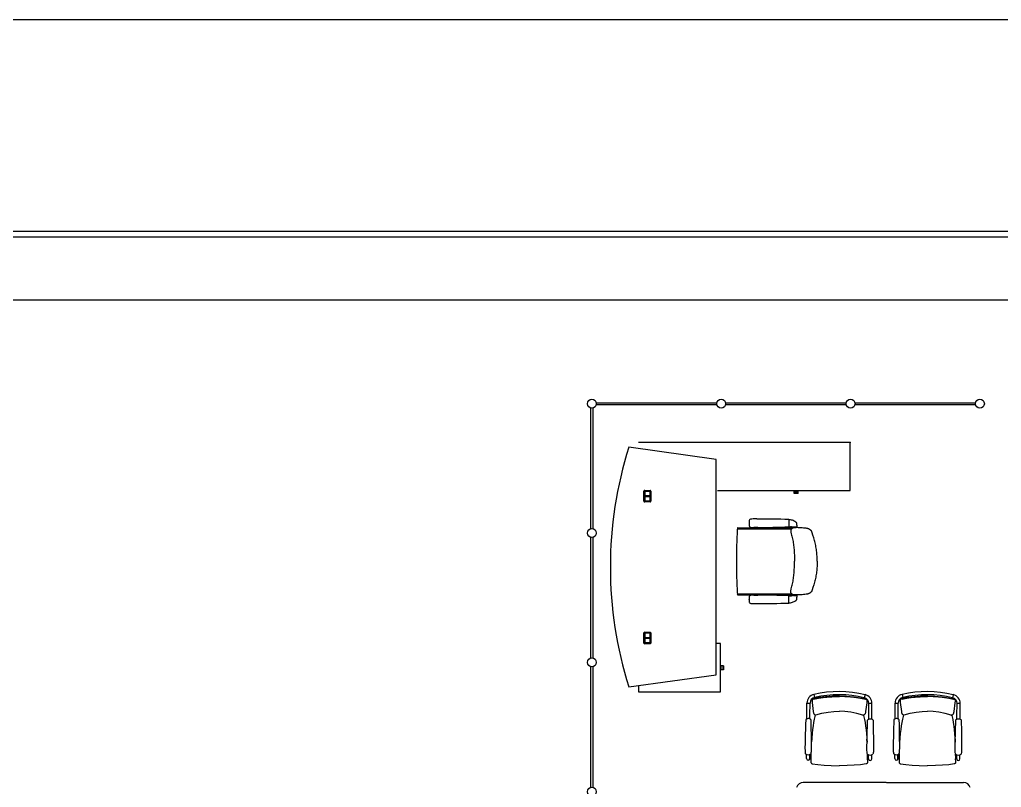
# Model space of a CAD drawing. Header units: millimetres. Extents: x 391350 to 515311, y -283575 to -199845.
# Drawn here: x 500253 to 508603, y -211180 to -204650 of the extents above; entities that cross this region are included whole.
import ezdxf

# ---------------------------------------------------------------- set-up
doc = ezdxf.new("R2010")
doc.units = ezdxf.units.MM
doc.layers.add('Evac_Occupant', color=183, linetype='Continuous')

msp = doc.modelspace()

# ---------------------------------------------------------------- linework, layer by layer
at = {"color": 0}
for p, q in [((510555.6, -206451.5), (487933.6, -206451.5)), ((510555.6, -206501.5), (456688.9, -206501.5)), ((505111.3, -208979.2), (505111.3, -207954.2)), ((505128.3, -207954.2), (505128.3, -208979.2)), ((505157.3, -207908.2), (506182.3, -207908.2)), ((506182.3, -207925.2), (505157.3, -207925.2)), ((506257.3, -207908.2), (507282.3, -207908.2)), ((507282.3, -207925.2), (506257.3, -207925.2)), ((507357.3, -207908.2), (508382.3, -207908.2)), ((508382.3, -207925.2), (507357.3, -207925.2)), ((506177, -208391.5), (505433.9, -208287.1)), ((507317, -208245.5), (505517, -208245.5)), ((507317, -208655.5), (507317, -208245.5)), ((506177, -210221.5), (506177, -208391.5)), ((505563, -208746.5), (505563, -208660.5)), ((505569, -208654.5), (505615, -208654.5)), ((505569, -208662.5), (505569, -208744.5)), ((505569.5, -208662.5), (505569.5, -208703.3)), ((505614.5, -208701.3), (505569.5, -208701.3)), ((505614.5, -208703.3), (505569.5, -208703.3)), ((505569.5, -208703.8), (505614.5, -208703.8)), ((505569.5, -208744.5), (505569.5, -208703.8)), ((505569.5, -208705.8), (505614.5, -208705.8)), ((505613, -208660.5), (505571, -208660.5)), ((505571, -208661), (505613, -208661)), ((505614.5, -208662.5), (505614.5, -208703.3)), ((505614.5, -208703.8), (505614.5, -208744.5)), ((505615, -208744.5), (505615, -208662.5)), ((505621, -208660.5), (505621, -208746.5)), ((506187.3, -208655.5), (507317, -208655.5)), ((506840.5, -208668.5), (506840.5, -208655.5)), ((506874.5, -208668.5), (506840.5, -208668.5)), ((506840.6, -208680.5), (506840.6, -208668.5)), ((506874.4, -208680.5), (506840.6, -208680.5)), ((506874.4, -208680.5), (506874.4, -208668.5)), ((506874.5, -208668.5), (506874.5, -208655.5)), ((505615, -208752.5), (505569, -208752.5)), ((505613, -208746), (505571, -208746)), ((505571, -208746.5), (505613, -208746.5)), ((506358.8, -208974.2), (506362.3, -208981.4)), ((506360.6, -208971.3), (506495.1, -208971.3)), ((506363.5, -208981.3), (506818.1, -208981.3)), ((506456.4, -208933.3, -0.1), (506456.4, -208932.3, -0.1)), ((506456.4, -208933.3, -0.1), (506456.4, -208934.3, -0.1)), ((506498.7, -208969.9), (506498.7, -208969.8)), ((506502.3, -208968.3), (506528.1, -208968.3)), ((506531.7, -208969.9), (506531.7, -208969.8)), ((506535.3, -208971.3), (506825.6, -208971.3)), ((506796.2, -208903.2, -0.1), (506796.2, -208963.5, -0.1)), ((506796.2, -208903.3, -0.1), (506799.1, -208903.3, -0.1)), ((506796.2, -208963.3, -0.1), (506809.9, -208963.3, -0.1)), ((506864.6, -208967.3, -0.1), (506826.2, -208967.3, -0.1)), ((506831.2, -208967.3, -0.1), (506836.2, -208970.3, -0.1)), ((506836.2, -208967.3, -0.1), (506856.2, -208967.3, -0.1)), ((506836.2, -208970.3, -0.1), (506839.2, -208970.3, -0.1)), ((506840.2, -208967.3, -0.1), (506838.4, -208967.3, -0.1)), ((506839.2, -208970.3, -0.1), (506853.2, -208970.3, -0.1)), ((506852.4, -208967.3, -0.1), (506840.2, -208967.3, -0.1)), ((506852.2, -208967.3, -0.1), (506853.9, -208967.3, -0.1)), ((506853.2, -208970.3, -0.1), (506856.2, -208970.3, -0.1)), ((506861.2, -208967.3, -0.1), (506856.2, -208970.3, -0.1)), ((505111.3, -210079.2), (505111.3, -209054.2)), ((505128.3, -209054.2), (505128.3, -210079.2)), ((507036.4, -209257.2), (507036.4, -209257.4)), ((507036.4, -209257.4), (507036.4, -209257.2)), ((506358.8, -209540.5), (506362.3, -209533.2)), ((506360.6, -209543.3), (506495.1, -209543.3)), ((506363.5, -209533.3), (506818.1, -209533.3)), ((506498.7, -209544.8), (506498.7, -209544.9)), ((506502.3, -209546.3), (506528.1, -209546.3)), ((506531.7, -209544.8), (506531.7, -209544.9)), ((506535.3, -209543.3), (506825.6, -209543.3)), ((506796.2, -209611.5, -0.1), (506796.2, -209551.1, -0.1)), ((506796.2, -209551.3, -0.1), (506809.9, -209551.3, -0.1)), ((506864.6, -209547.3, -0.1), (506826.2, -209547.3, -0.1)), ((506831.2, -209547.3, -0.1), (506836.2, -209544.3, -0.1)), ((506836.2, -209544.3, -0.1), (506839.2, -209544.3, -0.1)), ((506836.2, -209547.3, -0.1), (506856.2, -209547.3, -0.1)), ((506840.2, -209547.3, -0.1), (506838.4, -209547.3, -0.1)), ((506839.2, -209544.3, -0.1), (506853.2, -209544.3, -0.1)), ((506852.4, -209547.3, -0.1), (506840.2, -209547.3, -0.1)), ((506852.2, -209547.3, -0.1), (506853.9, -209547.3, -0.1)), ((506853.2, -209544.3, -0.1), (506856.2, -209544.3, -0.1)), ((506861.2, -209547.3, -0.1), (506856.2, -209544.3, -0.1)), ((506456.4, -209581.3, -0.1), (506456.4, -209580.3, -0.1)), ((506456.4, -209581.3, -0.1), (506456.4, -209582.3, -0.1)), ((506796.2, -209611.3, -0.1), (506799.1, -209611.3, -0.1)), ((505563, -209952.5), (505563, -209866.5)), ((505569, -209860.5), (505615, -209860.5)), ((505569, -209868.5), (505569, -209950.5)), ((505569.5, -209868.5), (505569.5, -209909.3)), ((505613, -209866.5), (505571, -209866.5)), ((505571, -209867), (505613, -209867)), ((505614.5, -209868.5), (505614.5, -209909.3)), ((505615, -209950.5), (505615, -209868.5)), ((505621, -209866.5), (505621, -209952.5)), ((505615, -209958.5), (505569, -209958.5)), ((505614.5, -209907.3), (505569.5, -209907.3)), ((505614.5, -209909.3), (505569.5, -209909.3)), ((505569.5, -209909.8), (505614.5, -209909.8)), ((505569.5, -209950.5), (505569.5, -209909.8)), ((505569.5, -209911.8), (505614.5, -209911.8)), ((505613, -209952), (505571, -209952)), ((505571, -209952.5), (505613, -209952.5)), ((505614.5, -209909.8), (505614.5, -209950.5)), ((506214, -209956.5), (506177, -209956.5)), ((506214, -210367.5), (506214, -209956.5)), ((505111.3, -211179.2), (505111.3, -210154.2)), ((505128.3, -210154.2), (505128.3, -211179.2)), ((506226.5, -210145), (506214, -210145)), ((506226.5, -210145), (506226.5, -210179)), ((506238.5, -210145.1), (506226.5, -210145.1)), ((506238.5, -210145.1), (506238.5, -210178.9)), ((505433.9, -210326), (506177, -210221.5)), ((506226.5, -210179), (506214, -210179)), ((506238.5, -210178.9), (506226.5, -210178.9)), ((505517, -210314.3), (505517, -210367.5)), ((505517, -210367.5), (506214, -210367.5)), ((507008.4, -210389.4, 0.3), (507014.3, -210415.4, 0.3)), ((507443.2, -210391.5, 0.3), (507437.1, -210417.4, 0.3)), ((507758.4, -210389.4, 0.3), (507764.3, -210415.4, 0.3)), ((508193.2, -210391.5, 0.3), (508187.1, -210417.4, 0.3)), ((506948, -210597.5, 0.3), (506948.6, -210463.8, 0.3)), ((506948.6, -210463.8, 0.3), (506975.3, -210464, 0.3)), ((506974.8, -210565.8, 0.3), (506975.3, -210464, 0.3)), ((506992.7, -210434.4, 0.3), (506992.3, -210443.4, 0.3)), ((506993.3, -210432.2, 0.3), (506992.7, -210434, 0.3)), ((506992.7, -210434, 0.3), (506992.7, -210434.4, 0.3)), ((506994.3, -210430.7, 0.3), (506993.3, -210432.2, 0.3)), ((506995.7, -210429.5, 0.3), (506994.3, -210430.7, 0.3)), ((507004.6, -210426, 0.3), (507004.6, -210426, 0.3)), ((507446.7, -210428.1, 0.3), (507446.7, -210428.1, 0.3)), ((507455.5, -210431.7, 0.3), (507456.9, -210432.9, 0.3)), ((507456.9, -210432.9, 0.3), (507458, -210434.4, 0.3)), ((507458, -210434.4, 0.3), (507458.5, -210436.2, 0.3)), ((507458.5, -210436.2, 0.3), (507458.5, -210436.6, 0.3)), ((507458.5, -210436.6, 0.3), (507458.8, -210445.6, 0.3)), ((507475.1, -210568.1, 0.3), (507475.6, -210466.3, 0.3)), ((507502.3, -210466.5, 0.3), (507475.6, -210466.3, 0.3)), ((507501.7, -210600.1, 0.3), (507502.3, -210466.5, 0.3)), ((507698, -210597.5, 0.3), (507698.6, -210463.8, 0.3)), ((507698.6, -210463.8, 0.3), (507725.3, -210464, 0.3)), ((507724.8, -210565.8, 0.3), (507725.3, -210464, 0.3)), ((507742.7, -210434.4, 0.3), (507742.3, -210443.4, 0.3)), ((507743.3, -210432.2, 0.3), (507742.7, -210434, 0.3)), ((507742.7, -210434, 0.3), (507742.7, -210434.4, 0.3)), ((507744.3, -210430.7, 0.3), (507743.3, -210432.2, 0.3)), ((507745.7, -210429.5, 0.3), (507744.3, -210430.7, 0.3)), ((507754.6, -210426, 0.3), (507754.6, -210426, 0.3)), ((508196.7, -210428.1, 0.3), (508196.7, -210428.1, 0.3)), ((508205.5, -210431.7, 0.3), (508206.9, -210432.9, 0.3)), ((508206.9, -210432.9, 0.3), (508208, -210434.4, 0.3)), ((508208, -210434.4, 0.3), (508208.5, -210436.2, 0.3)), ((508208.5, -210436.2, 0.3), (508208.5, -210436.6, 0.3)), ((508208.5, -210436.6, 0.3), (508208.8, -210445.6, 0.3)), ((508225.1, -210568.1, 0.3), (508225.6, -210466.3, 0.3)), ((508252.3, -210466.5, 0.3), (508225.6, -210466.3, 0.3)), ((508251.7, -210600.1, 0.3), (508252.3, -210466.5, 0.3)), ((506974.7, -210597.6, 0.3), (506974.8, -210565.8, 0.3)), ((507018.9, -210566.2, 0.3), (507019.1, -210565.5, 0.3)), ((507019.6, -210563.4, 0.3), (507019.1, -210565.5, 0.3)), ((507025.3, -210563.2, 0.3), (507025.3, -210563.2, 0.3)), ((507424.7, -210565.1, 0.3), (507424.7, -210565.1, 0.3)), ((507430.3, -210565.4, 0.3), (507430.9, -210567.5, 0.3)), ((507431, -210568.2, 0.3), (507430.9, -210567.5, 0.3)), ((507475, -210600, 0.3), (507475.1, -210568.1, 0.3)), ((507724.7, -210597.6, 0.3), (507724.8, -210565.8, 0.3)), ((507768.9, -210566.2, 0.3), (507769.1, -210565.5, 0.3)), ((507769.6, -210563.4, 0.3), (507769.1, -210565.5, 0.3)), ((507775.3, -210563.2, 0.3), (507775.3, -210563.2, 0.3)), ((508174.7, -210565.1, 0.3), (508174.7, -210565.1, 0.3)), ((508180.3, -210565.4, 0.3), (508180.9, -210567.5, 0.3)), ((508181, -210568.2, 0.3), (508180.9, -210567.5, 0.3)), ((508225, -210600, 0.3), (508225.1, -210568.1, 0.3)), ((506942.5, -210600.4, 0.3), (506942.5, -210600.4, 0.3)), ((506980.1, -210600.6, 0.3), (506980.1, -210600.6, 0.3)), ((507469.5, -210603, 0.3), (507469.5, -210603, 0.3)), ((507507.1, -210603.1, 0.3), (507507.1, -210603.1, 0.3)), ((507692.5, -210600.4, 0.3), (507692.5, -210600.4, 0.3)), ((507730.1, -210600.6, 0.3), (507730.1, -210600.6, 0.3)), ((508219.5, -210603, 0.3), (508219.5, -210603, 0.3)), ((508257.1, -210603.1, 0.3), (508257.1, -210603.1, 0.3)), ((506989.3, -210767.3, 0.3), (506987.6, -210792.3, 0.3)), ((507458.8, -210769.6, 0.3), (507460.2, -210794.5, 0.3)), ((507739.3, -210767.3, 0.3), (507737.6, -210792.3, 0.3)), ((508208.8, -210769.6, 0.3), (508210.2, -210794.5, 0.3)), ((506946.4, -210935.7, 0.3), (506946.5, -210900.3, 0.3)), ((506973.1, -210935.8, 0.3), (506973.2, -210900.4, 0.3)), ((507473.4, -210938.2, 0.3), (507473.5, -210902.8, 0.3)), ((507500.1, -210938.3, 0.3), (507500.2, -210902.9, 0.3)), ((507696.4, -210935.7, 0.3), (507696.5, -210900.3, 0.3)), ((507723.1, -210935.8, 0.3), (507723.2, -210900.4, 0.3)), ((508223.4, -210938.2, 0.3), (508223.5, -210902.8, 0.3)), ((508250.1, -210938.3, 0.3), (508250.2, -210902.9, 0.3)), ((506982.6, -210926.8, 0.3), (506982.6, -210942.8, 0.3)), ((506982.6, -210942.7, 0.3), (506982.6, -210949.9, 0.3)), ((506982.6, -210942.8, 0.3), (506982.6, -210944.1, 0.3)), ((506982.6, -210944.1, 0.3), (506982.6, -210950.4, 0.3)), ((506982.6, -210950.4, 0.3), (506982.6, -210954.8, 0.3)), ((506993.7, -210978.6, 0.3), (506993.7, -210978.6, 0.3)), ((507452.4, -210980.8, 0.3), (507452.4, -210980.8, 0.3)), ((507463.7, -210952.7, 0.3), (507463.6, -210957.1, 0.3)), ((507463.8, -210944.9, 0.3), (507463.7, -210952.2, 0.3)), ((507463.8, -210946.4, 0.3), (507463.7, -210952.7, 0.3)), ((507463.9, -210929, 0.3), (507463.8, -210945.1, 0.3)), ((507463.8, -210945.1, 0.3), (507463.8, -210946.4, 0.3)), ((507732.6, -210926.8, 0.3), (507732.6, -210942.8, 0.3)), ((507732.6, -210942.7, 0.3), (507732.6, -210949.9, 0.3)), ((507732.6, -210942.8, 0.3), (507732.6, -210944.1, 0.3)), ((507732.6, -210944.1, 0.3), (507732.6, -210950.4, 0.3)), ((507732.6, -210950.4, 0.3), (507732.6, -210954.8, 0.3)), ((507743.7, -210978.6, 0.3), (507743.7, -210978.6, 0.3)), ((508202.4, -210980.8, 0.3), (508202.4, -210980.8, 0.3)), ((508213.7, -210952.7, 0.3), (508213.6, -210957.1, 0.3)), ((508213.8, -210944.9, 0.3), (508213.7, -210952.2, 0.3)), ((508213.8, -210946.4, 0.3), (508213.7, -210952.7, 0.3)), ((508213.9, -210929, 0.3), (508213.8, -210945.1, 0.3)), ((508213.8, -210945.1, 0.3), (508213.8, -210946.4, 0.3)), ((507622.8, -211138), (506917.7, -211138)), ((507625.8, -211138), (508280.9, -211138))]:
    msp.add_line(p, q, dxfattribs=at)
msp.add_lwpolyline([(456688.9, -204650.4), (515311.2, -204650.4), (515311.2, -239525.6), (456688.9, -239525.6)], close=True, dxfattribs=at)
at = {"color": 0, "extrusion": (0, 0, -1), "flags": 128}
msp.add_lwpolyline([(-507036.3, -209257.3), (-507036.2, -209246.1), (-507036.1, -209234.8), (-507035.7, -209223.5), (-507035.2, -209212.2), (-507034.5, -209200.9), (-507033.5, -209189.6), (-507032.4, -209178.4), (-507031, -209167.2), (-507029.4, -209156), (-507027.6, -209144.9), (-507025.6, -209133.8), (-507023.3, -209122.8), (-507020.9, -209111.8), (-507018.2, -209100.9), (-507015.4, -209090.1), (-507012.5, -209079.2), (-507006.4, -209057.5), (-507000, -209035.8), (-506993.7, -209013.8), (-506992.7, -209011.1), (-506991.8, -209008.5), (-506990.6, -209005.9), (-506989.4, -209003.4), (-506988, -209001), (-506986.4, -208998.7), (-506984.6, -208996.5), (-506982.7, -208994.4), (-506980.6, -208992.4), (-506978.4, -208990.6), (-506976.2, -208988.9), (-506973.8, -208987.3), (-506971.4, -208985.8), (-506968.9, -208984.5), (-506966.4, -208983.2), (-506963.8, -208982.1), (-506961.1, -208981.1), (-506958.5, -208980.2), (-506955.7, -208979.4), (-506953, -208978.8), (-506947.5, -208977.6), (-506941.9, -208976.8), (-506930.6, -208975.3), (-506919.4, -208974.1), (-506908.2, -208973.1), (-506897.1, -208972.2), (-506885.9, -208971.6), (-506874.7, -208971.2), (-506863.4, -208971), (-506857.7, -208971.1), (-506851.9, -208971.2), (-506846, -208971.4), (-506840.2, -208971.9), (-506837.4, -208972.3), (-506834.5, -208972.9), (-506831.8, -208973.5), (-506829.1, -208974.4), (-506826.5, -208975.4), (-506824.1, -208976.7), (-506821.7, -208978.2), (-506819.5, -208980), (-506817.5, -208982), (-506816.6, -208983.1), (-506815.7, -208984.2), (-506815, -208985.4), (-506814.3, -208986.6), (-506813.2, -208989.3), (-506812.4, -208992), (-506811.9, -208994.8), (-506811.5, -208997.7), (-506811.4, -209000.6), (-506811.5, -209003.5), (-506811.7, -209006.4), (-506812, -209009.2), (-506812.4, -209012), (-506813.6, -209017.5), (-506815.1, -209022.9), (-506818.3, -209033.7), (-506821.3, -209044.6), (-506824, -209055.6), (-506826.4, -209066.6), (-506828.7, -209077.7), (-506830.7, -209088.8), (-506832.5, -209099.9), (-506834.2, -209111.1), (-506835.7, -209122.2), (-506837.1, -209133.4), (-506838.3, -209144.7), (-506839.3, -209155.9), (-506840.2, -209167.2), (-506841, -209178.4), (-506841.6, -209189.7), (-506842.1, -209201), (-506842.5, -209212.2), (-506843, -209234.8), (-506843.4, -209257.3)], dxfattribs=at)
at = {"color": 0, "flags": 128}
msp.add_lwpolyline([(507036.3, -209257.3), (507036.2, -209268.6), (507036.1, -209279.9), (507035.7, -209291.2), (507035.2, -209302.5), (507034.5, -209313.8), (507033.5, -209325), (507032.4, -209336.3), (507031, -209347.5), (507029.4, -209358.7), (507027.6, -209369.8), (507025.6, -209380.9), (507023.3, -209391.9), (507020.9, -209402.8), (507018.2, -209413.7), (507015.4, -209424.6), (507012.5, -209435.4), (507006.4, -209457.1), (507000, -209478.9), (506993.7, -209500.9), (506992.7, -209503.5), (506991.8, -209506.2), (506990.6, -209508.8), (506989.4, -209511.3), (506988, -209513.7), (506986.4, -209516), (506984.6, -209518.2), (506982.7, -209520.3), (506980.6, -209522.2), (506978.4, -209524.1), (506976.2, -209525.8), (506973.8, -209527.4), (506971.4, -209528.9), (506968.9, -209530.2), (506966.4, -209531.5), (506963.8, -209532.6), (506961.1, -209533.6), (506958.5, -209534.4), (506955.7, -209535.2), (506953, -209535.9), (506947.5, -209537), (506941.9, -209537.9), (506930.6, -209539.4), (506919.4, -209540.6), (506908.2, -209541.6), (506897.1, -209542.4), (506885.9, -209543.1), (506874.7, -209543.5), (506863.4, -209543.6), (506857.7, -209543.6), (506851.9, -209543.5), (506846, -209543.2), (506840.2, -209542.7), (506837.4, -209542.3), (506834.5, -209541.8), (506831.8, -209541.1), (506829.1, -209540.3), (506826.5, -209539.2), (506824.1, -209538), (506821.7, -209536.5), (506819.5, -209534.7), (506817.5, -209532.7), (506816.6, -209531.6), (506815.7, -209530.5), (506815, -209529.3), (506814.3, -209528), (506813.2, -209525.4), (506812.4, -209522.7), (506811.9, -209519.9), (506811.5, -209517), (506811.4, -209514.1), (506811.5, -209511.2), (506811.7, -209508.3), (506812, -209505.5), (506812.4, -209502.7), (506813.6, -209497.2), (506815.1, -209491.7), (506818.3, -209480.9), (506821.3, -209470), (506824, -209459.1), (506826.4, -209448.1), (506828.7, -209437), (506830.7, -209425.9), (506832.5, -209414.8), (506834.2, -209403.6), (506835.7, -209392.4), (506837.1, -209381.2), (506838.3, -209370), (506839.3, -209358.8), (506840.2, -209347.5), (506841, -209336.2), (506841.6, -209325), (506842.1, -209313.7), (506842.5, -209302.4), (506843, -209279.9), (506843.4, -209257.3)], dxfattribs=at)
at = {"color": 0, "elevation": 0.3}
for points in [[(507225.8, -210403.8), (507165.2, -210404.7), (507107.3, -210408.7), (507053.3, -210415.9), (507004.6, -210426)], [(507225.8, -210403.8), (507286.3, -210405.3), (507344.2, -210409.8), (507398.1, -210417.6), (507446.7, -210428.1)], [(507975.8, -210403.8), (507915.2, -210404.7), (507857.3, -210408.7), (507803.3, -210415.9), (507754.6, -210426)], [(507975.8, -210403.8), (508036.3, -210405.3), (508094.2, -210409.8), (508148.1, -210417.6), (508196.7, -210428.1)], [(506992.3, -210443.6), (506993.3, -210457.5), (507001.9, -210533.9)], [(507004.6, -210426), (507002.4, -210426.6), (506999.7, -210427.5), (506997.5, -210428.5), (506995.7, -210429.5)], [(507446.7, -210428.1), (507448.9, -210428.7), (507451.6, -210429.7), (507453.8, -210430.7), (507455.5, -210431.7)], [(507458.8, -210445.8), (507457.7, -210459.7), (507448.4, -210536)], [(507742.3, -210443.6), (507743.3, -210457.5), (507751.9, -210533.9)], [(507754.6, -210426), (507752.4, -210426.6), (507749.7, -210427.5), (507747.5, -210428.5), (507745.7, -210429.5)], [(508196.7, -210428.1), (508198.9, -210428.7), (508201.6, -210429.7), (508203.8, -210430.7), (508205.5, -210431.7)], [(508208.8, -210445.8), (508207.7, -210459.7), (508198.4, -210536)], [(507018.9, -210566.2), (507016.2, -210577.3), (507011, -210601.2), (507006, -210627.4), (507001.3, -210656), (506996.9, -210687.1), (506993.2, -210720.6), (506990, -210757.4), (506989.3, -210767.3)], [(507001.9, -210533.9), (507002.7, -210538), (507003.6, -210541.8), (507004.5, -210545.3), (507005.5, -210548.5), (507006.6, -210551.4), (507007.8, -210554.1), (507009.2, -210556.6), (507011.2, -210559.1), (507014.1, -210561.5), (507018.1, -210563.3), (507022.7, -210563.7), (507025.3, -210563.2)], [(507025.3, -210563.2), (507076.4, -210549.5), (507128.9, -210539.3), (507179.1, -210533.6), (507225.2, -210532.1)], [(507424.7, -210565.1), (507373.7, -210551), (507321.3, -210540.2), (507271.2, -210534.1), (507225.2, -210532.1)], [(507448.4, -210536), (507447.5, -210540.1), (507446.6, -210543.9), (507445.7, -210547.4), (507444.6, -210550.6), (507443.5, -210553.5), (507442.3, -210556.1), (507440.8, -210558.6), (507438.8, -210561.2), (507435.9, -210563.6), (507431.9, -210565.3), (507427.3, -210565.6), (507424.7, -210565.1)], [(507431, -210568.2), (507433.6, -210579.2), (507438.6, -210603.2), (507443.4, -210629.5), (507447.9, -210658.2), (507451.9, -210689.2), (507455.3, -210722.8), (507458.1, -210759.7), (507458.8, -210769.5)], [(507768.9, -210566.2), (507766.2, -210577.3), (507761, -210601.2), (507756, -210627.4), (507751.3, -210656), (507746.9, -210687.1), (507743.2, -210720.6), (507740, -210757.4), (507739.3, -210767.3)], [(507751.9, -210533.9), (507752.7, -210538), (507753.6, -210541.8), (507754.5, -210545.3), (507755.5, -210548.5), (507756.6, -210551.4), (507757.8, -210554.1), (507759.2, -210556.6), (507761.2, -210559.1), (507764.1, -210561.5), (507768.1, -210563.3), (507772.7, -210563.7), (507775.3, -210563.2)], [(507775.3, -210563.2), (507826.4, -210549.5), (507878.9, -210539.3), (507929.1, -210533.6), (507975.2, -210532.1)], [(508174.7, -210565.1), (508123.7, -210551), (508071.3, -210540.2), (508021.2, -210534.1), (507975.2, -210532.1)], [(508198.4, -210536), (508197.5, -210540.1), (508196.6, -210543.9), (508195.7, -210547.4), (508194.6, -210550.6), (508193.5, -210553.5), (508192.3, -210556.1), (508190.8, -210558.6), (508188.8, -210561.2), (508185.9, -210563.6), (508181.9, -210565.3), (508177.3, -210565.6), (508174.7, -210565.1)], [(508181, -210568.2), (508183.6, -210579.2), (508188.6, -210603.2), (508193.4, -210629.5), (508197.9, -210658.2), (508201.9, -210689.2), (508205.3, -210722.8), (508208.1, -210759.7), (508208.8, -210769.5)], [(506938.2, -210608.5), (506937.3, -210638.9), (506936.4, -210667.4), (506935.6, -210693.5), (506934.9, -210717.7), (506934.4, -210740.2), (506933.9, -210761.3), (506933.4, -210781), (506933.1, -210799.6), (506932.7, -210817.2), (506932.5, -210833.7), (506932.4, -210849.1), (506932.6, -210862.8), (506933.1, -210874.1), (506933.9, -210883.2), (506935.1, -210890.5), (506937, -210896.1)], [(506942.5, -210600.4), (506941.1, -210601.7), (506939.4, -210603.9), (506938.4, -210606.6), (506938.2, -210608.5)], [(506980.1, -210600.6), (506975.6, -210598), (506970.1, -210595.8), (506964.3, -210594.7), (506958.5, -210594.7), (506952.7, -210595.7), (506947.1, -210597.8), (506942.5, -210600.4)], [(506984.4, -210608.7), (506984.2, -210606.9), (506983.2, -210604.2), (506981.6, -210601.9), (506980.1, -210600.6)], [(506982.8, -210896.3), (506984.8, -210890.7), (506986.1, -210883.5), (506986.9, -210874.4), (506987.5, -210863.1), (506987.8, -210849.4), (506987.9, -210834), (506987.8, -210817.5), (506987.7, -210799.9), (506987.5, -210781.3), (506987.3, -210761.6), (506987, -210740.5), (506986.6, -210718), (506986.1, -210693.8), (506985.6, -210667.7), (506985, -210639.2), (506984.4, -210608.7)], [(507464, -210898.6), (507462.1, -210893), (507460.9, -210885.8), (507460.1, -210876.7), (507459.6, -210865.3), (507459.4, -210851.7), (507459.5, -210836.3), (507459.7, -210819.7), (507460, -210802.2), (507460.4, -210783.6), (507460.8, -210763.8), (507461.3, -210742.8), (507461.9, -210720.3), (507462.6, -210696.1), (507463.4, -210669.9), (507464.2, -210641.5), (507465.2, -210611)], [(507465.2, -210611), (507465.4, -210609.2), (507466.4, -210606.5), (507468.1, -210604.2), (507469.5, -210603)], [(507469.5, -210603), (507474, -210600.3), (507479.6, -210598.2), (507485.4, -210597.2), (507491.2, -210597.2), (507497, -210598.3), (507502.6, -210600.4), (507507.1, -210603.1)], [(507507.1, -210603.1), (507508.5, -210604.4), (507510.2, -210606.6), (507511.1, -210609.3), (507511.4, -210611.3)], [(507511.4, -210611.3), (507512, -210641.6), (507512.6, -210670.1), (507513.1, -210696.3), (507513.6, -210720.5), (507514, -210743), (507514.3, -210764), (507514.5, -210783.8), (507514.7, -210802.4), (507514.8, -210819.9), (507514.9, -210836.5), (507514.8, -210851.9), (507514.5, -210865.5), (507513.9, -210876.9), (507513.1, -210886), (507511.8, -210893.2), (507509.8, -210898.8)], [(507688.2, -210608.5), (507687.3, -210638.9), (507686.4, -210667.4), (507685.6, -210693.5), (507684.9, -210717.7), (507684.4, -210740.2), (507683.9, -210761.3), (507683.4, -210781), (507683.1, -210799.6), (507682.7, -210817.2), (507682.5, -210833.7), (507682.4, -210849.1), (507682.6, -210862.8), (507683.1, -210874.1), (507683.9, -210883.2), (507685.1, -210890.5), (507687, -210896.1)], [(507692.5, -210600.4), (507691.1, -210601.7), (507689.4, -210603.9), (507688.4, -210606.6), (507688.2, -210608.5)], [(507730.1, -210600.6), (507725.6, -210598), (507720.1, -210595.8), (507714.3, -210594.7), (507708.5, -210594.7), (507702.7, -210595.7), (507697.1, -210597.8), (507692.5, -210600.4)], [(507734.4, -210608.7), (507734.2, -210606.9), (507733.2, -210604.2), (507731.6, -210601.9), (507730.1, -210600.6)], [(507732.8, -210896.3), (507734.8, -210890.7), (507736.1, -210883.5), (507736.9, -210874.4), (507737.5, -210863.1), (507737.8, -210849.4), (507737.9, -210834), (507737.8, -210817.5), (507737.7, -210799.9), (507737.5, -210781.3), (507737.3, -210761.6), (507737, -210740.5), (507736.6, -210718), (507736.1, -210693.8), (507735.6, -210667.7), (507735, -210639.2), (507734.4, -210608.7)], [(508214, -210898.6), (508212.1, -210893), (508210.9, -210885.8), (508210.1, -210876.7), (508209.6, -210865.3), (508209.4, -210851.7), (508209.5, -210836.3), (508209.7, -210819.7), (508210, -210802.2), (508210.4, -210783.6), (508210.8, -210763.8), (508211.3, -210742.8), (508211.9, -210720.3), (508212.6, -210696.1), (508213.4, -210669.9), (508214.2, -210641.5), (508215.2, -210611)], [(508215.2, -210611), (508215.4, -210609.2), (508216.4, -210606.5), (508218.1, -210604.2), (508219.5, -210603)], [(508219.5, -210603), (508224, -210600.3), (508229.6, -210598.2), (508235.4, -210597.2), (508241.2, -210597.2), (508247, -210598.3), (508252.6, -210600.4), (508257.1, -210603.1)], [(508257.1, -210603.1), (508258.5, -210604.4), (508260.2, -210606.6), (508261.1, -210609.3), (508261.4, -210611.3)], [(508261.4, -210611.3), (508262, -210641.6), (508262.6, -210670.1), (508263.1, -210696.3), (508263.6, -210720.5), (508264, -210743), (508264.3, -210764), (508264.5, -210783.8), (508264.7, -210802.4), (508264.8, -210819.9), (508264.9, -210836.5), (508264.8, -210851.9), (508264.5, -210865.5), (508263.9, -210876.9), (508263.1, -210886), (508261.8, -210893.2), (508259.8, -210898.8)], [(506983.1, -210895.6), (506982.9, -210904.3), (506982.6, -210926.8)], [(507463.8, -210897.9), (507463.9, -210906.6), (507463.9, -210929)], [(507733.1, -210895.6), (507732.9, -210904.3), (507732.6, -210926.8)], [(508213.8, -210897.9), (508213.9, -210906.6), (508213.9, -210929)], [(506982.6, -210954.8), (506982.6, -210956.6), (506982.7, -210958.3), (506982.7, -210959.9), (506982.7, -210961.4), (506982.8, -210962.8), (506982.8, -210964.2), (506982.9, -210965.4), (506983, -210966.6), (506983.2, -210967.8), (506983.5, -210969.2), (506983.9, -210970.6), (506984.6, -210972), (506985.5, -210973.4), (506986.6, -210974.8), (506988, -210976), (506989.5, -210977.1), (506991.3, -210978), (506993.3, -210978.5), (506993.7, -210978.6)], [(506993.7, -210978.6), (507040.9, -210985.6), (507094.5, -210990.7), (507154.7, -210994.1), (507222.9, -210995.6)], [(507452.4, -210980.8), (507405.1, -210987.3), (507351.5, -210991.9), (507291.2, -210994.8), (507222.9, -210995.6)], [(507463.6, -210957.1), (507463.6, -210958.9), (507463.6, -210960.6), (507463.5, -210962.2), (507463.5, -210963.7), (507463.4, -210965.1), (507463.4, -210966.4), (507463.3, -210967.7), (507463.2, -210968.9), (507463, -210970.1), (507462.7, -210971.5), (507462.2, -210972.9), (507461.5, -210974.3), (507460.6, -210975.7), (507459.5, -210977), (507458.1, -210978.2), (507456.5, -210979.3), (507454.7, -210980.2), (507452.7, -210980.7), (507452.4, -210980.8)], [(507732.6, -210954.8), (507732.6, -210956.6), (507732.7, -210958.3), (507732.7, -210959.9), (507732.7, -210961.4), (507732.8, -210962.8), (507732.8, -210964.2), (507732.9, -210965.4), (507733, -210966.6), (507733.2, -210967.8), (507733.5, -210969.2), (507733.9, -210970.6), (507734.6, -210972), (507735.5, -210973.4), (507736.6, -210974.8), (507738, -210976), (507739.5, -210977.1), (507741.3, -210978), (507743.3, -210978.5), (507743.7, -210978.6)], [(507743.7, -210978.6), (507790.9, -210985.6), (507844.5, -210990.7), (507904.7, -210994.1), (507972.9, -210995.6)], [(508202.4, -210980.8), (508155.1, -210987.3), (508101.5, -210991.9), (508041.2, -210994.8), (507972.9, -210995.6)], [(508213.6, -210957.1), (508213.6, -210958.9), (508213.6, -210960.6), (508213.5, -210962.2), (508213.5, -210963.7), (508213.4, -210965.1), (508213.4, -210966.4), (508213.3, -210967.7), (508213.2, -210968.9), (508213, -210970.1), (508212.7, -210971.5), (508212.2, -210972.9), (508211.5, -210974.3), (508210.6, -210975.7), (508209.5, -210977), (508208.1, -210978.2), (508206.5, -210979.3), (508204.7, -210980.2), (508202.7, -210980.7), (508202.4, -210980.8)]]:
    msp.add_lwpolyline(points, dxfattribs=at)
at = {"color": 0}
for centre in [(505119.8, -207916.7), (506219.8, -207916.7), (507319.8, -207916.7), (508419.8, -207916.7), (505119.8, -209016.7), (505119.8, -210116.7), (505119.8, -211216.7)]:
    msp.add_circle(centre, 38, dxfattribs=at)
for centre, radius, start, end in [((508667.2, -209306.5), 3390.2, 162.50031, 197.49969), ((505569, -208660.5), 6, 90, 180), ((505571, -208662.5), 2, 90, 180), ((505571, -208662.5), 1.5, 90, 180), ((505613, -208662.5), 2, 0, 90), ((505613, -208662.5), 1.5, 0, 90), ((505615, -208660.5), 6, 0, 90), ((505569, -208746.5), 6, 180, 270), ((505571, -208744.5), 2, 180, 270), ((505571, -208744.5), 1.5, 180, 270), ((505613, -208744.5), 2, 270, 0), ((505613, -208744.5), 1.5, 270, 0), ((505615, -208746.5), 6, 270, 0), ((506472.3, -208912.8, -0.1), 13.7, 109.42987, 148.47093), ((506480.7, -208935, -0.1), 37.4, 90.21239, 110.25934), ((506506.4, -210159.2, -0.1), 1261.9, 89.28359, 91.17149), ((506535.1, -215797.5, -0.1), 6900, 87.83752, 90.10731), ((506795.4, -208903.2, -0.1), 0.8, 0, 87.83752), ((506363.5, -208988.3), 7, 90, 176.91538), ((506360.6, -208973.3), 2, 90, 205.85081), ((506693.1, -208934.7, -0.1), 236.7, 177.02511, 179.43237), ((506693.1, -208932, -0.1), 236.7, 180.56763, 182.97489), ((506516.6, -208925.1, -0.1), 59.9, 169.47044, 177.39304), ((506516.6, -208941.6, -0.1), 59.9, 182.60696, 190.52956), ((506479.9, -208917.3, -0.1), 22.5, 148.72823, 172.01307), ((506479.9, -208949.4, -0.1), 22.5, 187.98693, 211.27177), ((506472.3, -208953.9, -0.1), 13.7, 211.52907, 250.57013), ((506480.7, -208931.6, -0.1), 37.4, 249.74066, 269.78761), ((506506.4, -207707.5, -0.1), 1261.9, 268.82851, 270.71641), ((506495.1, -208966.3), 5, 270, 315), ((506502.3, -208973.3), 5, 90, 135), ((506535.1, -202069.2, -0.1), 6900, 269.89269, 272.16248), ((506528.1, -208973.3), 5, 45, 90), ((506535.3, -208966.3), 5, 225, 270), ((506795.4, -208963.5, -0.1), 0.8, 272.16248, 0), ((506799.1, -208973.3, -0.1), 70, 73.87626, 90), ((506809.9, -208998.3, -0.1), 35, 62.33955, 90), ((506790.8, -209002.2, -0.1), 100, 56.19405, 73.87626), ((506825.6, -208987.3), 16, 62.09063, 90), ((506763, -209043.7, -0.1), 150, 48.88408, 56.19405), ((506861.3, -208931.1, -0.1), 0.5, 10.43772, 48.88408), ((506763, -209043.7, -0.1), 150, 48.81747, 48.88408), ((506566.7, -208985.3, -0.1), 300, 10.43772, 10.471), ((506566.7, -208985.3, -0.1), 300, 3.7447, 10.43772), ((506864.6, -208965.8, -0.1), 1.5, 270, 3.7447), ((511355.2, -209257.3), 5006, 176.91538, 180), ((511355.2, -209257.3), 5006, 180, 183.08462), ((506363.5, -209526.3), 7, 183.08462, 270), ((506360.6, -209541.3), 2, 154.14919, 270), ((506693.1, -209582.7, -0.1), 236.7, 177.02511, 179.43237), ((506516.6, -209573.1, -0.1), 59.9, 169.47044, 177.39304), ((506479.9, -209565.3, -0.1), 22.5, 148.72823, 172.01307), ((506472.3, -209560.8, -0.1), 13.7, 109.42987, 148.47093), ((506480.7, -209583, -0.1), 37.4, 90.21239, 110.25934), ((506506.4, -210807.2, -0.1), 1261.9, 89.28359, 91.17149), ((506495.1, -209548.3), 5, 45, 90), ((506502.3, -209541.3), 5, 225, 270), ((506535.1, -216445.5, -0.1), 6900, 87.83752, 90.10731), ((506528.1, -209541.3), 5, 270, 315), ((506535.3, -209548.3), 5, 90, 135), ((506795.4, -209551.1, -0.1), 0.8, 0, 87.83752), ((506809.9, -209516.3, -0.1), 35, 270, 297.66045), ((506825.6, -209527.3), 16, 270, 297.90937), ((506566.7, -209529.3, -0.1), 300, 349.56228, 356.2553), ((506864.6, -209548.8, -0.1), 1.5, 356.2553, 90), ((506693.1, -209580, -0.1), 236.7, 180.56763, 182.97489), ((506516.6, -209589.5, -0.1), 59.9, 182.60696, 190.52956), ((506479.9, -209597.3, -0.1), 22.5, 187.98693, 211.27177), ((506472.3, -209601.8, -0.1), 13.7, 211.52907, 250.57013), ((506480.7, -209579.6, -0.1), 37.4, 249.74066, 269.78761), ((506506.4, -208355.5, -0.1), 1261.9, 268.82851, 270.71641), ((506535.1, -202717.2, -0.1), 6900, 269.89269, 272.16248), ((506795.4, -209611.5, -0.1), 0.8, 272.16248, 0), ((506799.1, -209541.3, -0.1), 70, 270, 286.12374), ((506790.8, -209512.5, -0.1), 100, 286.12374, 303.80595), ((506763, -209471, -0.1), 150, 303.80595, 311.11592), ((506861.3, -209583.6, -0.1), 0.5, 311.11592, 349.56228), ((506763, -209471, -0.1), 150, 311.11592, 311.18253), ((506566.7, -209529.3, -0.1), 300, 349.529, 349.56228), ((505569, -209866.5), 6, 90, 180), ((505571, -209868.5), 2, 90, 180), ((505571, -209868.5), 1.5, 90, 180), ((505613, -209868.5), 2, 0, 90), ((505613, -209868.5), 1.5, 0, 90), ((505615, -209866.5), 6, 0, 90), ((505569, -209952.5), 6, 180, 270), ((505571, -209950.5), 2, 180, 270), ((505571, -209950.5), 1.5, 180, 270), ((505613, -209950.5), 1.5, 270, 0), ((505613, -209950.5), 2, 270, 0), ((505615, -209952.5), 6, 270, 0), ((507025.3, -210464.2, 0.3), 76.7, 102.72372, 179.72745), ((507221.3, -211332.4, 0.3), 966.7, 76.73118, 102.72372), ((507221.3, -211332.4, 0.3), 940, 76.73118, 102.72372), ((507425.6, -210466.1, 0.3), 76.7, 359.72745, 76.73118), ((507775.3, -210464.2, 0.3), 76.7, 102.72372, 179.72745), ((507971.3, -211332.4, 0.3), 966.7, 76.73118, 102.72372), ((507971.3, -211332.4, 0.3), 940, 76.73118, 102.72372), ((508175.6, -210466.1, 0.3), 76.7, 359.72745, 76.73118), ((507025.3, -210464.2, 0.3), 50, 102.72372, 179.72745), ((507425.6, -210466.1, 0.3), 50, 359.72745, 76.73118), ((507775.3, -210464.2, 0.3), 50, 102.72372, 179.72745), ((508175.6, -210466.1, 0.3), 50, 359.72745, 76.73118), ((506960.1, -210856.8, 0.3), 45.5, 239.53726, 300.26345), ((507487.1, -210859.3, 0.3), 45.5, 239.19145, 299.91764), ((507710.1, -210856.8, 0.3), 45.5, 239.53726, 300.26345), ((508237.1, -210859.3, 0.3), 45.5, 239.19145, 299.91764), ((506959.7, -210935.8, 0.3), 13.3, 179.72745, 359.72745), ((507486.7, -210938.3, 0.3), 13.3, 179.72745, 359.72745), ((507709.7, -210935.8, 0.3), 13.3, 179.72745, 359.72745), ((508236.7, -210938.3, 0.3), 13.3, 179.72745, 359.72745), ((506917.7, -211198), 60, 90, 162.44171), ((508280.9, -211198), 60, 17.55829, 90)]:
    msp.add_arc(centre, radius, start, end, dxfattribs=at)
for points, knots in [([(507004.9, -210428.9, 0.3), (507004.8, -210428.7, 0.3), (507004.7, -210428.2, 0.3), (507004.6, -210427.3, 0.3), (507004.6, -210426.6, 0.3), (507004.5, -210426, 0.3), (507004.6, -210426, 0.3), (507004.6, -210426, 0.3)], [0, 0, 0, 0, 0.513298, 1.672591, 2.491069, 2.896647, 2.937366, 2.937366, 2.937366, 2.937366]), ([(507005.1, -210429.7, 0.3), (507007.4, -210429.2, 0.3), (507012.4, -210428, 0.3), (507020.1, -210426.2, 0.3), (507028.7, -210424.4, 0.3), (507038.2, -210422.5, 0.3), (507048.6, -210420.5, 0.3), (507060.2, -210418.6, 0.3), (507072.8, -210416.7, 0.3), (507086.1, -210414.9, 0.3), (507099.5, -210413.3, 0.3), (507112.4, -210412, 0.3), (507124.5, -210411, 0.3), (507136.2, -210410.1, 0.3), (507148.3, -210409.4, 0.3), (507161.6, -210408.7, 0.3), (507176.5, -210408.2, 0.3), (507192.7, -210407.8, 0.3), (507209.3, -210407.7, 0.3), (507220.4, -210407.7, 0.3), (507225.7, -210407.7, 0.3)], [0, 0, 0, 0, 7.282537, 15.221161, 23.935757, 33.543876, 44.164639, 55.911564, 68.778606, 82.382173, 96.154559, 109.275035, 121.159997, 132.603251, 144.532305, 157.620734, 172.542706, 189.04602, 206.227621, 222.359385, 222.359385, 222.359385, 222.359385]), ([(507446.2, -210431.8, 0.3), (507443.9, -210431.2, 0.3), (507438.9, -210430, 0.3), (507431.2, -210428.2, 0.3), (507422.6, -210426.3, 0.3), (507413.2, -210424.3, 0.3), (507402.7, -210422.2, 0.3), (507391.2, -210420.2, 0.3), (507378.6, -210418.1, 0.3), (507365.3, -210416.2, 0.3), (507351.9, -210414.5, 0.3), (507339.1, -210413.1, 0.3), (507327, -210411.9, 0.3), (507315.3, -210411, 0.3), (507303.1, -210410.1, 0.3), (507289.8, -210409.3, 0.3), (507275, -210408.7, 0.3), (507258.8, -210408.1, 0.3), (507242.2, -210407.8, 0.3), (507231.1, -210407.7, 0.3), (507225.7, -210407.7, 0.3)], [0, 0, 0, 0, 7.282537, 15.221161, 23.935757, 33.543876, 44.164639, 55.911564, 68.778606, 82.382173, 96.154559, 109.275035, 121.159997, 132.603251, 144.532305, 157.620734, 172.542706, 189.04602, 206.227621, 222.359385, 222.359385, 222.359385, 222.359385]), ([(507446.4, -210431, 0.3), (507446.4, -210430.8, 0.3), (507446.5, -210430.3, 0.3), (507446.7, -210429.4, 0.3), (507446.7, -210428.7, 0.3), (507446.8, -210428.1, 0.3), (507446.7, -210428.1, 0.3), (507446.7, -210428.1, 0.3)], [0, 0, 0, 0, 0.513298, 1.672591, 2.491069, 2.896647, 2.937366, 2.937366, 2.937366, 2.937366]), ([(507754.9, -210428.9, 0.3), (507754.8, -210428.7, 0.3), (507754.7, -210428.2, 0.3), (507754.6, -210427.3, 0.3), (507754.6, -210426.6, 0.3), (507754.5, -210426, 0.3), (507754.6, -210426, 0.3), (507754.6, -210426, 0.3)], [0, 0, 0, 0, 0.513298, 1.672591, 2.491069, 2.896647, 2.937366, 2.937366, 2.937366, 2.937366]), ([(507755.1, -210429.7, 0.3), (507757.4, -210429.2, 0.3), (507762.4, -210428, 0.3), (507770.1, -210426.2, 0.3), (507778.7, -210424.4, 0.3), (507788.2, -210422.5, 0.3), (507798.6, -210420.5, 0.3), (507810.2, -210418.6, 0.3), (507822.8, -210416.7, 0.3), (507836.1, -210414.9, 0.3), (507849.5, -210413.3, 0.3), (507862.4, -210412, 0.3), (507874.5, -210411, 0.3), (507886.2, -210410.1, 0.3), (507898.3, -210409.4, 0.3), (507911.6, -210408.7, 0.3), (507926.5, -210408.2, 0.3), (507942.7, -210407.8, 0.3), (507959.3, -210407.7, 0.3), (507970.4, -210407.7, 0.3), (507975.7, -210407.7, 0.3)], [0, 0, 0, 0, 7.282537, 15.221161, 23.935757, 33.543876, 44.164639, 55.911564, 68.778606, 82.382173, 96.154559, 109.275035, 121.159997, 132.603251, 144.532305, 157.620734, 172.542706, 189.04602, 206.227621, 222.359385, 222.359385, 222.359385, 222.359385]), ([(508196.2, -210431.8, 0.3), (508193.9, -210431.2, 0.3), (508188.9, -210430, 0.3), (508181.2, -210428.2, 0.3), (508172.6, -210426.3, 0.3), (508163.2, -210424.3, 0.3), (508152.7, -210422.2, 0.3), (508141.2, -210420.2, 0.3), (508128.6, -210418.1, 0.3), (508115.3, -210416.2, 0.3), (508101.9, -210414.5, 0.3), (508089.1, -210413.1, 0.3), (508077, -210411.9, 0.3), (508065.3, -210411, 0.3), (508053.1, -210410.1, 0.3), (508039.8, -210409.3, 0.3), (508025, -210408.7, 0.3), (508008.8, -210408.1, 0.3), (507992.2, -210407.8, 0.3), (507981.1, -210407.7, 0.3), (507975.7, -210407.7, 0.3)], [0, 0, 0, 0, 7.282537, 15.221161, 23.935757, 33.543876, 44.164639, 55.911564, 68.778606, 82.382173, 96.154559, 109.275035, 121.159997, 132.603251, 144.532305, 157.620734, 172.542706, 189.04602, 206.227621, 222.359385, 222.359385, 222.359385, 222.359385]), ([(508196.4, -210431, 0.3), (508196.4, -210430.8, 0.3), (508196.5, -210430.3, 0.3), (508196.7, -210429.4, 0.3), (508196.7, -210428.7, 0.3), (508196.8, -210428.1, 0.3), (508196.7, -210428.1, 0.3), (508196.7, -210428.1, 0.3)], [0, 0, 0, 0, 0.513298, 1.672591, 2.491069, 2.896647, 2.937366, 2.937366, 2.937366, 2.937366]), ([(507429.4, -210570.8, 0.3), (507429.4, -210570.6, 0.3), (507429.3, -210570.3, 0.3), (507429.2, -210569.8, 0.3), (507429.2, -210569.2, 0.3), (507429.2, -210568.7, 0.3), (507429.2, -210568.4, 0.3), (507429.2, -210568.2, 0.3)], [0, 0, 0, 0, 0.51218, 1.056524, 1.604318, 2.125846, 2.593214, 2.593214, 2.593214, 2.593214]), ([(508179.4, -210570.8, 0.3), (508179.4, -210570.6, 0.3), (508179.3, -210570.3, 0.3), (508179.2, -210569.8, 0.3), (508179.2, -210569.2, 0.3), (508179.2, -210568.7, 0.3), (508179.2, -210568.4, 0.3), (508179.2, -210568.2, 0.3)], [0, 0, 0, 0, 0.51218, 1.056524, 1.604318, 2.125846, 2.593214, 2.593214, 2.593214, 2.593214]), ([(506987.6, -210792.2, 0.3), (506987.7, -210790, 0.3), (506988.2, -210783.3, 0.3), (506988.7, -210775, 0.3), (506989.2, -210768.9, 0.3), (506989.3, -210767.3, 0.3)], [0, 0, 0, 0, 6.602502, 20.084004, 24.910806, 24.910806, 24.910806, 24.910806]), ([(507460.2, -210794.4, 0.3), (507460.1, -210792.2, 0.3), (507459.7, -210785.5, 0.3), (507459.3, -210777.2, 0.3), (507458.9, -210771.2, 0.3), (507458.8, -210769.5, 0.3)], [0, 0, 0, 0, 6.602502, 20.084004, 24.910806, 24.910806, 24.910806, 24.910806]), ([(507737.6, -210792.2, 0.3), (507737.7, -210790, 0.3), (507738.2, -210783.3, 0.3), (507738.7, -210775, 0.3), (507739.2, -210768.9, 0.3), (507739.3, -210767.3, 0.3)], [0, 0, 0, 0, 6.602502, 20.084004, 24.910806, 24.910806, 24.910806, 24.910806]), ([(508210.2, -210794.4, 0.3), (508210.1, -210792.2, 0.3), (508209.7, -210785.5, 0.3), (508209.3, -210777.2, 0.3), (508208.9, -210771.2, 0.3), (508208.8, -210769.5, 0.3)], [0, 0, 0, 0, 6.602502, 20.084004, 24.910806, 24.910806, 24.910806, 24.910806]), ([(506982.6, -210942.7, 0.3), (506982.6, -210941.8, 0.3), (506982.6, -210937.9, 0.3), (506982.6, -210931.1, 0.3), (506982.6, -210922.5, 0.3), (506982.7, -210914.6, 0.3), (506982.8, -210907.5, 0.3), (506982.9, -210901.5, 0.3), (506983, -210897.8, 0.3), (506983, -210896.3, 0.3)], [0, 0, 0, 0, 2.508809, 11.774259, 20.413863, 28.277147, 35.372913, 41.760594, 46.39044, 46.39044, 46.39044, 46.39044]), ([(507463.8, -210944.9, 0.3), (507463.8, -210944.1, 0.3), (507463.9, -210940.2, 0.3), (507463.9, -210933.4, 0.3), (507464, -210924.8, 0.3), (507464, -210916.9, 0.3), (507463.9, -210909.8, 0.3), (507463.9, -210903.8, 0.3), (507463.8, -210900.1, 0.3), (507463.8, -210898.6, 0.3)], [0, 0, 0, 0, 2.508809, 11.774259, 20.413863, 28.277147, 35.372913, 41.760594, 46.39044, 46.39044, 46.39044, 46.39044]), ([(507732.6, -210942.7, 0.3), (507732.6, -210941.8, 0.3), (507732.6, -210937.9, 0.3), (507732.6, -210931.1, 0.3), (507732.6, -210922.5, 0.3), (507732.7, -210914.6, 0.3), (507732.8, -210907.5, 0.3), (507732.9, -210901.5, 0.3), (507733, -210897.8, 0.3), (507733, -210896.3, 0.3)], [0, 0, 0, 0, 2.508809, 11.774259, 20.413863, 28.277147, 35.372913, 41.760594, 46.39044, 46.39044, 46.39044, 46.39044]), ([(508213.8, -210944.9, 0.3), (508213.8, -210944.1, 0.3), (508213.9, -210940.2, 0.3), (508213.9, -210933.4, 0.3), (508214, -210924.8, 0.3), (508214, -210916.9, 0.3), (508213.9, -210909.8, 0.3), (508213.9, -210903.8, 0.3), (508213.8, -210900.1, 0.3), (508213.8, -210898.6, 0.3)], [0, 0, 0, 0, 2.508809, 11.774259, 20.413863, 28.277147, 35.372913, 41.760594, 46.39044, 46.39044, 46.39044, 46.39044]), ([(506982.6, -210949.9, 0.3), (506982.6, -210951, 0.3), (506982.6, -210952.4, 0.3), (506982.6, -210953.9, 0.3), (506982.6, -210954.3, 0.3)], [0, 0, 0, 0, 3.144716, 4.374955, 4.374955, 4.374955, 4.374955]), ([(507463.7, -210952.2, 0.3), (507463.7, -210953.3, 0.3), (507463.7, -210954.7, 0.3), (507463.7, -210956.2, 0.3), (507463.6, -210956.6, 0.3)], [0, 0, 0, 0, 3.144716, 4.374955, 4.374955, 4.374955, 4.374955]), ([(507732.6, -210949.9, 0.3), (507732.6, -210951, 0.3), (507732.6, -210952.4, 0.3), (507732.6, -210953.9, 0.3), (507732.6, -210954.3, 0.3)], [0, 0, 0, 0, 3.144716, 4.374955, 4.374955, 4.374955, 4.374955]), ([(508213.7, -210952.2, 0.3), (508213.7, -210953.3, 0.3), (508213.7, -210954.7, 0.3), (508213.7, -210956.2, 0.3), (508213.6, -210956.6, 0.3)], [0, 0, 0, 0, 3.144716, 4.374955, 4.374955, 4.374955, 4.374955])]:
    msp.add_open_spline(points, degree=3, knots=knots, dxfattribs=at)
for points in [[(507005.1, -210429.7, 0.3), (507005, -210429.4, 0.3), (507004.9, -210429.2, 0.3), (507004.9, -210428.9, 0.3)], [(507446.2, -210431.8, 0.3), (507446.3, -210431.5, 0.3), (507446.3, -210431.3, 0.3), (507446.4, -210431, 0.3)], [(507755.1, -210429.7, 0.3), (507755, -210429.4, 0.3), (507754.9, -210429.2, 0.3), (507754.9, -210428.9, 0.3)], [(508196.2, -210431.8, 0.3), (508196.3, -210431.5, 0.3), (508196.3, -210431.3, 0.3), (508196.4, -210431, 0.3)], [(507019.1, -210565.5, 0.3), (507019.3, -210564.8, 0.3), (507019.5, -210564.1, 0.3), (507019.6, -210563.4, 0.3)], [(507429.2, -210568.2, 0.3), (507429.2, -210567.3, 0.3), (507429.2, -210566.4, 0.3), (507429.2, -210565.5, 0.3)], [(507430.9, -210567.5, 0.3), (507430.7, -210566.8, 0.3), (507430.5, -210566.1, 0.3), (507430.3, -210565.4, 0.3)], [(507769.1, -210565.5, 0.3), (507769.3, -210564.8, 0.3), (507769.5, -210564.1, 0.3), (507769.6, -210563.4, 0.3)], [(508179.2, -210568.2, 0.3), (508179.2, -210567.3, 0.3), (508179.2, -210566.4, 0.3), (508179.2, -210565.5, 0.3)], [(508180.9, -210567.5, 0.3), (508180.7, -210566.8, 0.3), (508180.5, -210566.1, 0.3), (508180.3, -210565.4, 0.3)]]:
    msp.add_open_spline(points, degree=3, dxfattribs=at)
msp.add_point((507317, -208245.5), dxfattribs=at)
at = {"layer": 'Evac_Occupant'}
msp.add_lwpolyline([(466114.6, -207032.5), (476118.8, -207032.5), (498658.1, -207032.5), (509557.2, -207032.5), (507579.1, -217892), (507721.2, -225920.3), (507830.4, -232094), (486491.1, -230761.1), (462153.2, -229389.6)], dxfattribs=at)

doc.saveas('drawing.dxf')
